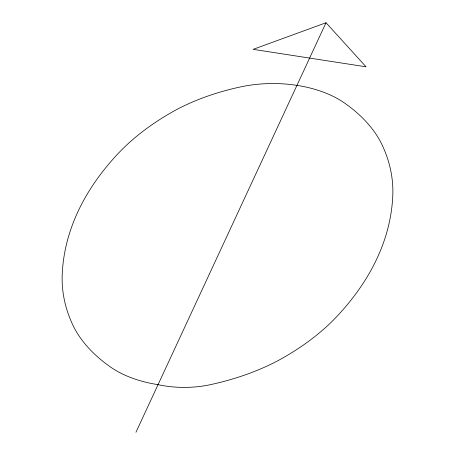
<?xml version="1.0" encoding="UTF-8"?>
<svg xmlns="http://www.w3.org/2000/svg" width="455" height="455" viewBox="0 0 455 455"><rect width="100%" height="100%" fill="white"/><g stroke="black" fill="none" stroke-linecap="round" stroke-linejoin="round"><path stroke-width="0.68" d="M135.96 432.25L326.013 22.75L366.053 66.811L253.179 49.35L326.013 22.75M158.05 384.657A74.546 43.037 0 0 0 210.546 384.634A207.889 120.023 0 0 0 284.204 357.198A306.636 177.035 0 0 0 336.99 316.35A463.241 267.449 0 0 0 392.762 196.179A306.636 177.035 0 0 0 382.422 145.572A195.786 113.039 0 0 0 344.725 103.166A92.843 53.605 0 0 0 240.166 86.99A195.786 113.039 0 0 0 170.796 112.829A306.636 177.035 0 0 0 118.01 153.676A463.241 267.449 0 0 0 62.238 273.847A306.636 177.035 0 0 0 72.578 324.461A195.786 113.039 0 0 0 110.275 366.866A92.843 53.605 0 0 0 158.05 384.657"/></g></svg>
